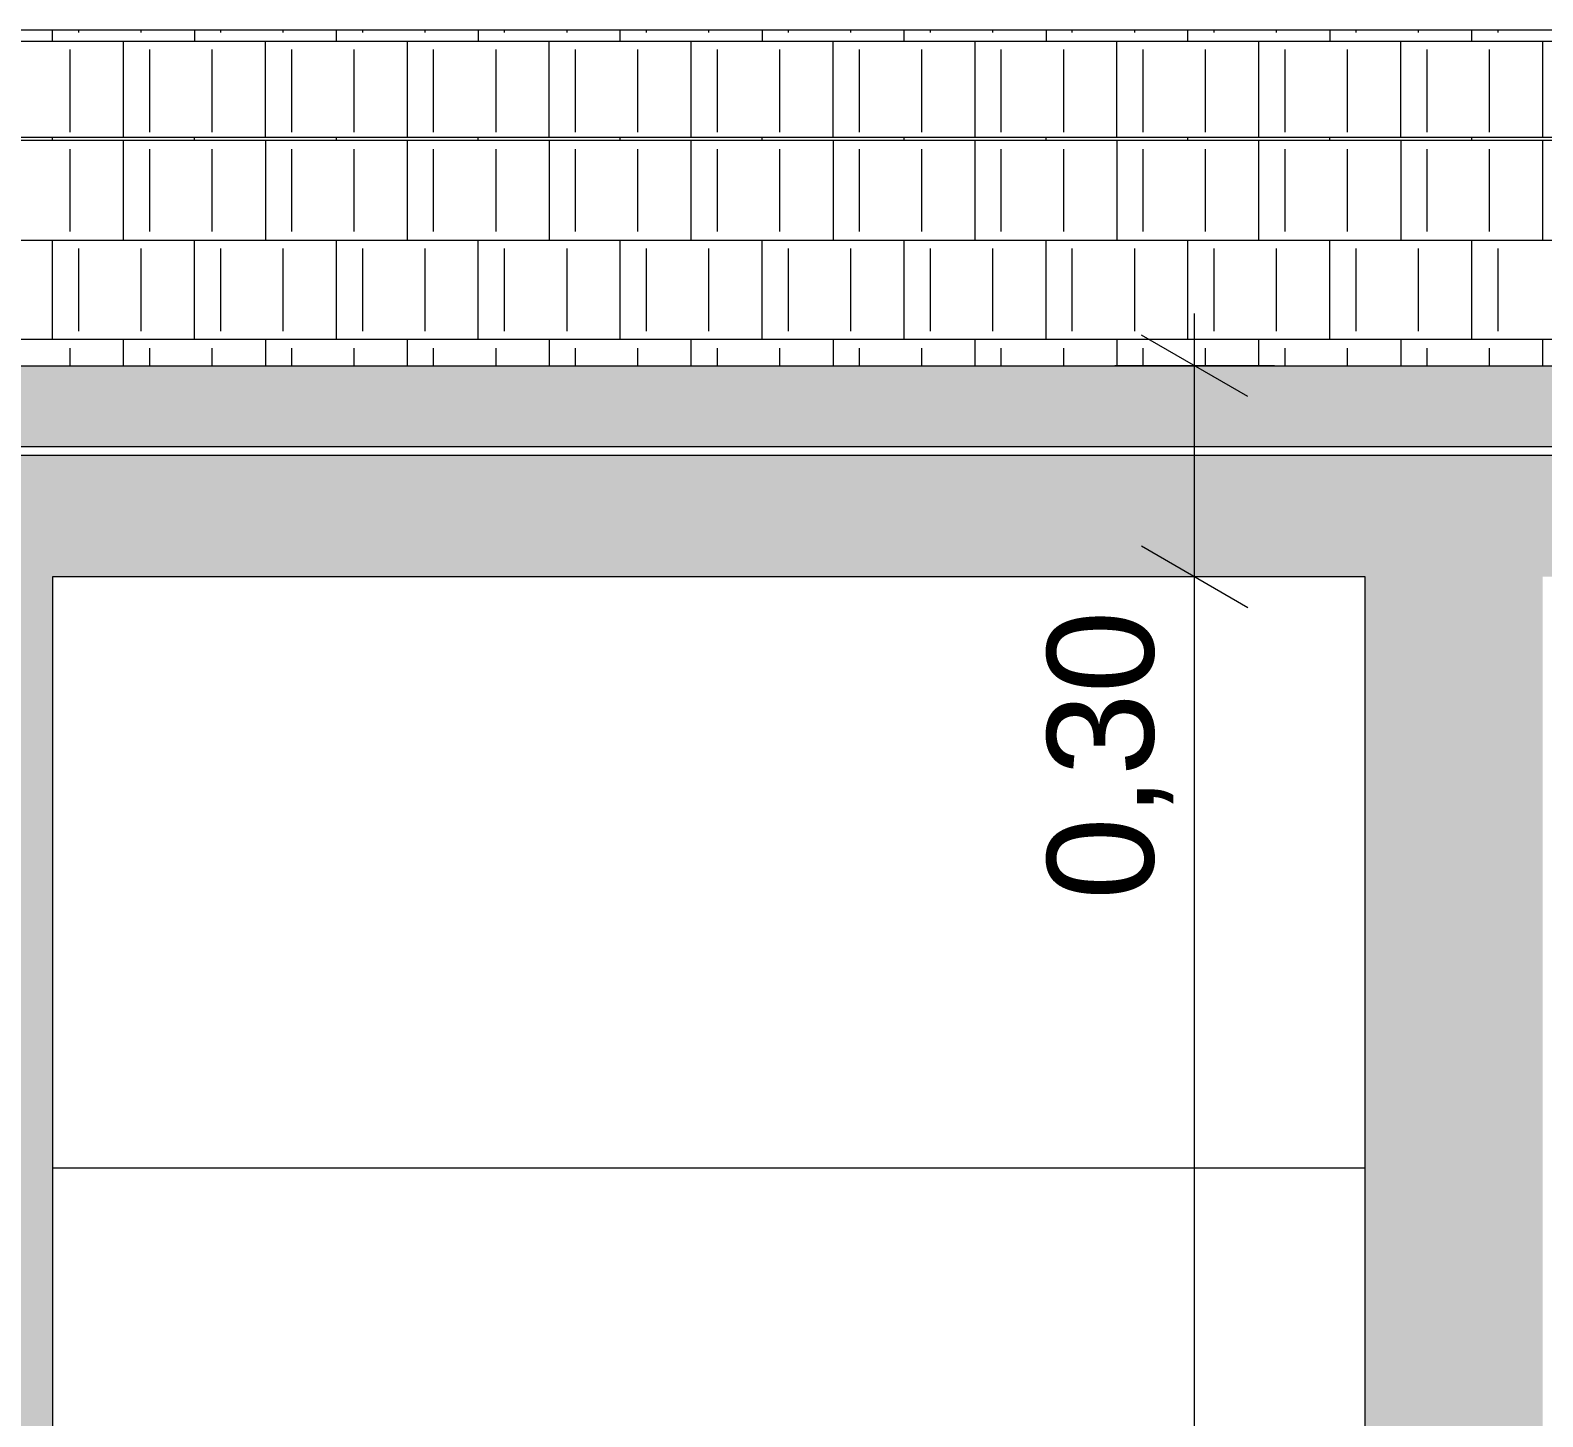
# Model space of a CAD drawing. Header units: metres. Extents: x -111189 to -108577, y -72951 to -72647.
# Drawn here: x -108913.041 to -108910.91, y -72936.164 to -72934.21 of the extents above; entities that cross this region are included whole.
import ezdxf

# ---------------------------------------------------------------- set-up
doc = ezdxf.new("R2010")
doc.units = ezdxf.units.M
doc.header["$MEASUREMENT"] = 0
for name, color, linetype in [('03 - COBERTURA', 7, 'Continuous'), ('04 - TECTO FALSO', 7, 'Continuous'), ('05 - PAREDES..35', 7, 'Continuous'), ('12 - COTAS GERAIS', 7, 'Continuous')]:
    doc.layers.add(name, color=color, linetype=linetype)
doc.styles.add('ESTILO_GERADO_7', font='')
doc.styles.get('ESTILO_GERADO_7').set_extended_font_data('Helvetica')
doc.dimstyles.new('ESTILO_GERADO__5', dxfattribs={"dimtxt": 0.15, "dimasz": 0.114, "dimexe": 0.18, "dimexo": 0.0625, "dimgap": 0, "dimtad": 1, "dimzin": 0, "dimdsep": 46, "dimtxsty": 'ESTILO_GERADO_7', "dimblk": 'ARROWHEAD_2', "dimblk1": 'ARROWHEAD_2', "dimblk2": 'ARROWHEAD_2', "dimcen": 0.09, "dimse1": 1, "dimse2": 1, "dimclrd": 7, "dimclre": 7, "dimclrt": 7, "dimadec": 0, "dimazin": 0, "dimtfac": 1, "dimtdec": 4, "dimtmove": 0, "dimatfit": 3, "dimfxl": 1, "dimtolj": 1, "dimtzin": 0, "dimarcsym": 0})

# ---------------------------------------------------------------- blocks, each defined once
blk = doc.blocks.new('*X1050', base_point=(-108745.4296, -72941.9624))
at = {"layer": '05 - PAREDES..35', "color": 7, "linetype": 'Continuous', "lineweight": 13}
for p, q in [((-108913.2097, -72934.2256), (-108912.8097, -72934.2256)), ((-108913.0097, -72934.2256), (-108913.0097, -72934.2103)), ((-108912.9727, -72934.2135), (-108912.9727, -72934.2103)), ((-108912.9097, -72934.3616), (-108912.9097, -72934.2256)), ((-108912.8847, -72934.2135), (-108912.8847, -72934.2103)), ((-108912.8097, -72934.2103), (-108912.8097, -72934.2256)), ((-108912.8097, -72934.2256), (-108912.4097, -72934.2256)), ((-108912.7727, -72934.2135), (-108912.7727, -72934.2103)), ((-108912.7097, -72934.3616), (-108912.7097, -72934.2256)), ((-108912.6847, -72934.2135), (-108912.6847, -72934.2103)), ((-108912.6097, -72934.2256), (-108912.6097, -72934.2103)), ((-108912.5727, -72934.2135), (-108912.5727, -72934.2103)), ((-108912.5097, -72934.3616), (-108912.5097, -72934.2256)), ((-108912.4847, -72934.2135), (-108912.4847, -72934.2103)), ((-108912.4097, -72934.2103), (-108912.4097, -72934.2256)), ((-108912.4097, -72934.2256), (-108912.0097, -72934.2256)), ((-108912.3727, -72934.2135), (-108912.3727, -72934.2103)), ((-108912.3097, -72934.3616), (-108912.3097, -72934.2256)), ((-108912.2847, -72934.2135), (-108912.2847, -72934.2103)), ((-108912.2097, -72934.2256), (-108912.2097, -72934.2103)), ((-108912.1727, -72934.2135), (-108912.1727, -72934.2103)), ((-108912.1097, -72934.3616), (-108912.1097, -72934.2256)), ((-108912.0847, -72934.2135), (-108912.0847, -72934.2103)), ((-108912.0097, -72934.2103), (-108912.0097, -72934.2256)), ((-108912.0097, -72934.2256), (-108911.6097, -72934.2256)), ((-108911.9727, -72934.2135), (-108911.9727, -72934.2103)), ((-108911.9097, -72934.3616), (-108911.9097, -72934.2256)), ((-108911.8847, -72934.2135), (-108911.8847, -72934.2103)), ((-108911.8097, -72934.2256), (-108911.8097, -72934.2103)), ((-108911.7727, -72934.2135), (-108911.7727, -72934.2103)), ((-108911.7097, -72934.3616), (-108911.7097, -72934.2256)), ((-108911.6847, -72934.2135), (-108911.6847, -72934.2103)), ((-108911.6097, -72934.2103), (-108911.6097, -72934.2256)), ((-108911.6097, -72934.2256), (-108911.2097, -72934.2256)), ((-108911.5727, -72934.2135), (-108911.5727, -72934.2103)), ((-108911.5097, -72934.3616), (-108911.5097, -72934.2256)), ((-108911.4847, -72934.2135), (-108911.4847, -72934.2103)), ((-108911.4097, -72934.2256), (-108911.4097, -72934.2103)), ((-108911.3727, -72934.2135), (-108911.3727, -72934.2103)), ((-108911.3097, -72934.3616), (-108911.3097, -72934.2256)), ((-108911.2847, -72934.2135), (-108911.2847, -72934.2103)), ((-108911.2097, -72934.2103), (-108911.2097, -72934.2256)), ((-108911.2097, -72934.2256), (-108910.8097, -72934.2256)), ((-108911.1727, -72934.2135), (-108911.1727, -72934.2103)), ((-108911.1097, -72934.3616), (-108911.1097, -72934.2256)), ((-108911.0847, -72934.2135), (-108911.0847, -72934.2103)), ((-108911.0097, -72934.2256), (-108911.0097, -72934.2103)), ((-108910.9727, -72934.2135), (-108910.9727, -72934.2103)), ((-108910.9097, -72934.3616), (-108910.9097, -72934.2256)), ((-108912.9847, -72934.3538), (-108912.9847, -72934.2376)), ((-108912.8727, -72934.3538), (-108912.8727, -72934.2376)), ((-108912.7847, -72934.3538), (-108912.7847, -72934.2376)), ((-108912.6727, -72934.3538), (-108912.6727, -72934.2376)), ((-108912.5847, -72934.3538), (-108912.5847, -72934.2376)), ((-108912.4727, -72934.3538), (-108912.4727, -72934.2376)), ((-108912.3847, -72934.3538), (-108912.3847, -72934.2376)), ((-108912.2727, -72934.3538), (-108912.2727, -72934.2376)), ((-108912.1847, -72934.3538), (-108912.1847, -72934.2376)), ((-108912.0727, -72934.3538), (-108912.0727, -72934.2376)), ((-108911.9847, -72934.3538), (-108911.9847, -72934.2376)), ((-108911.8727, -72934.3538), (-108911.8727, -72934.2376)), ((-108911.7847, -72934.3538), (-108911.7847, -72934.2376)), ((-108911.6727, -72934.3538), (-108911.6727, -72934.2376)), ((-108911.5847, -72934.3538), (-108911.5847, -72934.2376)), ((-108911.4727, -72934.3538), (-108911.4727, -72934.2376)), ((-108911.3847, -72934.3538), (-108911.3847, -72934.2376)), ((-108911.2727, -72934.3538), (-108911.2727, -72934.2376)), ((-108911.1847, -72934.3538), (-108911.1847, -72934.2376)), ((-108911.0727, -72934.3538), (-108911.0727, -72934.2376)), ((-108910.9847, -72934.3538), (-108910.9847, -72934.2376))]:
    blk.add_line(p, q, dxfattribs=at)
blk = doc.blocks.new('Corte Elem_471_1', base_point=(-108745.4296, -72941.9624))
at = {"layer": '05 - PAREDES..35', "linetype": 'Continuous', "lineweight": 13}
blk.add_hatch(color=251, dxfattribs=at).paths.add_polyline_path([(-108911.1597, -72938.7624), (-108910.9097, -72938.7624), (-108910.9097, -72934.9804), (-108911.1597, -72934.9804)])
at = {"layer": '05 - PAREDES..35', "color": 7, "linetype": 'Continuous', "lineweight": 20}
blk.add_line((-108911.1597, -72937.7664), (-108911.1597, -72934.9804), dxfattribs=at)
at = {"layer": '05 - PAREDES..35', "lineweight": 0}
blk.add_blockref('*X1050', (-108745.4296, -72941.9624), dxfattribs=at)
blk = doc.blocks.new('Corte Elem_475_1', base_point=(-108745.4296, -72941.9624))
at = {"layer": '05 - PAREDES..35', "color": 7, "linetype": 'Continuous', "lineweight": 13}
blk.add_line((-108911.1597, -72935.8138), (-108913.0097, -72935.8138), dxfattribs=at)
blk = doc.blocks.new('Corte Elem_476_1', base_point=(-108745.4296, -72941.9624))
at = {"layer": '05 - PAREDES..35', "linetype": 'Continuous', "lineweight": 13}
blk.add_hatch(color=251, dxfattribs=at).paths.add_polyline_path([(-108913.1597, -72934.9804), (-108913.1597, -72938.7624), (-108913.0097, -72938.7624), (-108913.0097, -72934.9804)])
at = {"layer": '05 - PAREDES..35', "color": 7, "linetype": 'Continuous', "lineweight": 20}
for p, q in [((-108913.1597, -72938.6124), (-108913.1597, -72934.9886)), ((-108913.0097, -72934.9804), (-108913.0097, -72938.2675)), ((-108913.0097, -72938.2675), (-108913.0097, -72938.523)), ((-108913.0097, -72938.523), (-108913.0097, -72938.6124))]:
    blk.add_line(p, q, dxfattribs=at)
blk = doc.blocks.new('Corte Elem_528_1', base_point=(-108745.4296, -72941.9624))
at = {"layer": '03 - COBERTURA', "color": 7, "linetype": 'Continuous', "lineweight": 13}
blk.add_line((-108909.4597, -72934.2103), (-108920.0097, -72934.2103), dxfattribs=at)
blk = doc.blocks.new('*X1116', base_point=(-108745.4296, -72941.9624))
at = {"layer": '03 - COBERTURA', "color": 7, "linetype": 'Continuous', "lineweight": 13}
for p, q in [((-108912.7097, -72934.3658), (-108913.1097, -72934.3658)), ((-108913.0097, -72934.3658), (-108913.0097, -72934.3616)), ((-108912.9847, -72934.494), (-108912.9847, -72934.3779)), ((-108912.9097, -72934.5061), (-108912.9097, -72934.3658)), ((-108912.8727, -72934.494), (-108912.8727, -72934.3779)), ((-108912.8097, -72934.3658), (-108912.8097, -72934.3616)), ((-108912.7847, -72934.494), (-108912.7847, -72934.3779)), ((-108912.3097, -72934.3658), (-108912.7097, -72934.3658)), ((-108912.7097, -72934.3658), (-108912.7097, -72934.5061)), ((-108912.6727, -72934.494), (-108912.6727, -72934.3779)), ((-108912.6097, -72934.3658), (-108912.6097, -72934.3616)), ((-108912.5847, -72934.494), (-108912.5847, -72934.3779)), ((-108912.5097, -72934.5061), (-108912.5097, -72934.3658)), ((-108912.4727, -72934.494), (-108912.4727, -72934.3779)), ((-108912.4097, -72934.3658), (-108912.4097, -72934.3616)), ((-108912.3847, -72934.494), (-108912.3847, -72934.3779)), ((-108911.9097, -72934.3658), (-108912.3097, -72934.3658)), ((-108912.3097, -72934.3658), (-108912.3097, -72934.5061)), ((-108912.2727, -72934.494), (-108912.2727, -72934.3779)), ((-108912.2097, -72934.3658), (-108912.2097, -72934.3616)), ((-108912.1847, -72934.494), (-108912.1847, -72934.3779)), ((-108912.1097, -72934.5061), (-108912.1097, -72934.3658)), ((-108912.0727, -72934.494), (-108912.0727, -72934.3779)), ((-108912.0097, -72934.3658), (-108912.0097, -72934.3616)), ((-108911.9847, -72934.494), (-108911.9847, -72934.3779)), ((-108911.5097, -72934.3658), (-108911.9097, -72934.3658)), ((-108911.9097, -72934.3658), (-108911.9097, -72934.5061)), ((-108911.8727, -72934.494), (-108911.8727, -72934.3779)), ((-108911.8097, -72934.3658), (-108911.8097, -72934.3616)), ((-108911.7847, -72934.494), (-108911.7847, -72934.3779)), ((-108911.7097, -72934.5061), (-108911.7097, -72934.3658)), ((-108911.6727, -72934.494), (-108911.6727, -72934.3779)), ((-108911.6097, -72934.3658), (-108911.6097, -72934.3616)), ((-108911.5847, -72934.494), (-108911.5847, -72934.3779)), ((-108911.1097, -72934.3658), (-108911.5097, -72934.3658)), ((-108911.5097, -72934.3658), (-108911.5097, -72934.5061)), ((-108911.4727, -72934.494), (-108911.4727, -72934.3779)), ((-108911.4097, -72934.3658), (-108911.4097, -72934.3616)), ((-108911.3847, -72934.494), (-108911.3847, -72934.3779)), ((-108911.3097, -72934.5061), (-108911.3097, -72934.3658)), ((-108911.2727, -72934.494), (-108911.2727, -72934.3779)), ((-108911.2097, -72934.3658), (-108911.2097, -72934.3616)), ((-108911.1847, -72934.494), (-108911.1847, -72934.3779)), ((-108910.7097, -72934.3658), (-108911.1097, -72934.3658)), ((-108911.1097, -72934.3658), (-108911.1097, -72934.5061)), ((-108911.0727, -72934.494), (-108911.0727, -72934.3779)), ((-108911.0097, -72934.3658), (-108911.0097, -72934.3616)), ((-108910.9847, -72934.494), (-108910.9847, -72934.3779)), ((-108910.9097, -72934.5061), (-108910.9097, -72934.3658)), ((-108913.1097, -72934.5061), (-108912.7097, -72934.5061)), ((-108913.0097, -72934.6463), (-108913.0097, -72934.5061)), ((-108912.8097, -72934.6463), (-108912.8097, -72934.5061)), ((-108912.7097, -72934.5061), (-108912.3097, -72934.5061)), ((-108912.6097, -72934.6463), (-108912.6097, -72934.5061)), ((-108912.4097, -72934.6463), (-108912.4097, -72934.5061)), ((-108912.3097, -72934.5061), (-108911.9097, -72934.5061)), ((-108912.2097, -72934.6463), (-108912.2097, -72934.5061)), ((-108912.0097, -72934.6463), (-108912.0097, -72934.5061)), ((-108911.9097, -72934.5061), (-108911.5097, -72934.5061)), ((-108911.8097, -72934.6463), (-108911.8097, -72934.5061)), ((-108911.6097, -72934.6463), (-108911.6097, -72934.5061)), ((-108911.5097, -72934.5061), (-108911.1097, -72934.5061)), ((-108911.4097, -72934.6463), (-108911.4097, -72934.5061)), ((-108911.2097, -72934.6463), (-108911.2097, -72934.5061)), ((-108911.1097, -72934.5061), (-108910.7097, -72934.5061)), ((-108911.0097, -72934.6463), (-108911.0097, -72934.5061)), ((-108912.9727, -72934.6343), (-108912.9727, -72934.5181)), ((-108912.8847, -72934.6343), (-108912.8847, -72934.5181)), ((-108912.7727, -72934.6343), (-108912.7727, -72934.5181)), ((-108912.6847, -72934.6343), (-108912.6847, -72934.5181)), ((-108912.5727, -72934.6343), (-108912.5727, -72934.5181)), ((-108912.4847, -72934.6343), (-108912.4847, -72934.5181)), ((-108912.3727, -72934.6343), (-108912.3727, -72934.5181)), ((-108912.2847, -72934.6343), (-108912.2847, -72934.5181)), ((-108912.1727, -72934.6343), (-108912.1727, -72934.5181)), ((-108912.0847, -72934.6343), (-108912.0847, -72934.5181)), ((-108911.9727, -72934.6343), (-108911.9727, -72934.5181)), ((-108911.8847, -72934.6343), (-108911.8847, -72934.5181)), ((-108911.7727, -72934.6343), (-108911.7727, -72934.5181)), ((-108911.6847, -72934.6343), (-108911.6847, -72934.5181)), ((-108911.5727, -72934.6343), (-108911.5727, -72934.5181)), ((-108911.4847, -72934.6343), (-108911.4847, -72934.5181)), ((-108911.3727, -72934.6343), (-108911.3727, -72934.5181)), ((-108911.2847, -72934.6343), (-108911.2847, -72934.5181)), ((-108911.1727, -72934.6343), (-108911.1727, -72934.5181)), ((-108911.0847, -72934.6343), (-108911.0847, -72934.5181)), ((-108910.9727, -72934.6343), (-108910.9727, -72934.5181)), ((-108912.7097, -72934.6463), (-108913.1097, -72934.6463)), ((-108912.9097, -72934.6831), (-108912.9097, -72934.6463)), ((-108912.3097, -72934.6463), (-108912.7097, -72934.6463)), ((-108912.7097, -72934.6463), (-108912.7097, -72934.6831)), ((-108912.5097, -72934.6831), (-108912.5097, -72934.6463)), ((-108911.9097, -72934.6463), (-108912.3097, -72934.6463)), ((-108912.3097, -72934.6463), (-108912.3097, -72934.6831)), ((-108912.1097, -72934.6831), (-108912.1097, -72934.6463)), ((-108911.5097, -72934.6463), (-108911.9097, -72934.6463)), ((-108911.9097, -72934.6463), (-108911.9097, -72934.6831)), ((-108911.7097, -72934.6831), (-108911.7097, -72934.6463)), ((-108911.1097, -72934.6463), (-108911.5097, -72934.6463)), ((-108911.5097, -72934.6463), (-108911.5097, -72934.6831)), ((-108911.3097, -72934.6831), (-108911.3097, -72934.6463)), ((-108910.7097, -72934.6463), (-108911.1097, -72934.6463)), ((-108911.1097, -72934.6463), (-108911.1097, -72934.6831)), ((-108910.9097, -72934.6831), (-108910.9097, -72934.6463)), ((-108912.9847, -72934.6831), (-108912.9847, -72934.6584)), ((-108912.8727, -72934.6831), (-108912.8727, -72934.6584)), ((-108912.7847, -72934.6831), (-108912.7847, -72934.6584)), ((-108912.6727, -72934.6831), (-108912.6727, -72934.6584)), ((-108912.5847, -72934.6831), (-108912.5847, -72934.6584)), ((-108912.4727, -72934.6831), (-108912.4727, -72934.6584)), ((-108912.3847, -72934.6831), (-108912.3847, -72934.6584)), ((-108912.2727, -72934.6831), (-108912.2727, -72934.6584)), ((-108912.1847, -72934.6831), (-108912.1847, -72934.6584)), ((-108912.0727, -72934.6831), (-108912.0727, -72934.6584)), ((-108911.9847, -72934.6831), (-108911.9847, -72934.6584)), ((-108911.8727, -72934.6831), (-108911.8727, -72934.6584)), ((-108911.7847, -72934.6831), (-108911.7847, -72934.6584)), ((-108911.6727, -72934.6831), (-108911.6727, -72934.6584)), ((-108911.5847, -72934.6831), (-108911.5847, -72934.6584)), ((-108911.4727, -72934.6831), (-108911.4727, -72934.6584)), ((-108911.3847, -72934.6831), (-108911.3847, -72934.6584)), ((-108911.2727, -72934.6831), (-108911.2727, -72934.6584)), ((-108911.1847, -72934.6831), (-108911.1847, -72934.6584)), ((-108911.0727, -72934.6831), (-108911.0727, -72934.6584)), ((-108910.9847, -72934.6831), (-108910.9847, -72934.6584))]:
    blk.add_line(p, q, dxfattribs=at)
blk = doc.blocks.new('Corte Elem_529_1', base_point=(-108745.4296, -72941.9624))
at = {"layer": '03 - COBERTURA', "linetype": 'Continuous', "lineweight": 13}
blk.add_hatch(color=251, dxfattribs=at).paths.add_polyline_path([(-108917.1097, -72934.7972), (-108910.6597, -72934.7972), (-108910.6597, -72934.6831), (-108917.1097, -72934.6831)])
at = {"layer": '03 - COBERTURA', "color": 7, "linetype": 'Continuous', "lineweight": 13}
blk.add_line((-108910.6597, -72934.3616), (-108917.1097, -72934.3616), dxfattribs=at)
at = {"layer": '03 - COBERTURA', "color": 7, "linetype": 'Continuous', "lineweight": 20}
for p, q in [((-108917.1097, -72934.6831), (-108910.6597, -72934.6831)), ((-108910.6597, -72934.7972), (-108917.1097, -72934.7972))]:
    blk.add_line(p, q, dxfattribs=at)
at = {"layer": '03 - COBERTURA', "lineweight": 0}
blk.add_blockref('*X1116', (-108745.4296, -72941.9624), dxfattribs=at)
blk = doc.blocks.new('Corte Elem_532_1', base_point=(-108745.4296, -72941.9624))
at = {"layer": '03 - COBERTURA', "linetype": 'Continuous', "lineweight": 13}
blk.add_hatch(color=251, dxfattribs=at).paths.add_polyline_path([(-108917.0597, -72934.8092), (-108917.0597, -72934.9804), (-108916.6097, -72934.9804), (-108916.6097, -72934.9575), (-108913.1597, -72934.9575), (-108913.1597, -72934.9804), (-108913.0097, -72934.9804), (-108913.0097, -72934.9575), (-108911.1597, -72934.9575), (-108911.1597, -72934.9804), (-108910.7097, -72934.9804), (-108910.7097, -72934.8092)])
at = {"layer": '03 - COBERTURA', "color": 7, "linetype": 'Continuous', "lineweight": 20}
blk.add_line((-108917.0597, -72934.8092), (-108910.7097, -72934.8092), dxfattribs=at)
blk = doc.blocks.new('Corte Elem_707_1', base_point=(-108745.4296, -72941.9624))
at = {"layer": '04 - TECTO FALSO', "linetype": 'Continuous', "lineweight": 13}
blk.add_hatch(color=251, dxfattribs=at).paths.add_polyline_path([(-108913.0097, -72934.9575), (-108913.0097, -72934.9804), (-108911.1597, -72934.9804), (-108911.1597, -72934.9575)])
at = {"layer": '04 - TECTO FALSO', "color": 7, "linetype": 'Continuous', "lineweight": 20}
blk.add_line((-108911.1597, -72934.9804), (-108913.0097, -72934.9804), dxfattribs=at)
blk = doc.blocks.new('*D1365', base_point=(-108745.4296, -72941.9624))
at = {"layer": '12 - COTAS GERAIS', "color": 7, "linetype": 'Continuous', "lineweight": 5, "transparency": 16777216}
for p, q in [((-108911.4752, -72934.9371), (-108911.3252, -72935.0237)), ((-108911.2877, -72934.9804), (-108911.5127, -72934.9804)), ((-108911.4002, -72938.6124), (-108911.4002, -72934.9804)), ((-108911.4752, -72938.5691), (-108911.3252, -72938.6557)), ((-108911.2877, -72938.6124), (-108911.5127, -72938.6124)), ((-108911.4002, -72938.6858), (-108911.4002, -72938.6124))]:
    blk.add_line(p, q, dxfattribs=at)
at = {"layer": '12 - COTAS GERAIS', "color": 7, "lineweight": 5, "transparency": 16777216, "char_height": 0.15, "attachment_point": 7, "rotation": 90, "style": 'ESTILO_GERADO_7'}
for s, insert in [('\\A1;{\\pql;\\fHelvetica|b0|i0|c0|p0;\\W1.000000;0,30}', (-108911.4302, -72935.4359)), ('\\A1;{\\pql;\\fHelvetica|b0|i0|c0|p0;\\W1.000000;3,63}', (-108911.4302, -72937.0025))]:
    blk.add_mtext(s, dxfattribs=dict(at, insert=insert))
blk = doc.blocks.new('ARROWHEAD_2')
at = {"color": 0, "linetype": 'Continuous', "lineweight": 0}
for p, q in [((-0.378, -0.655), (0.378, 0.655)), ((0, 0), (-1, 0))]:
    blk.add_line(p, q, dxfattribs=at)
blk = doc.blocks.new('*D1366', base_point=(-108745.4296, -72941.9624))
at = {"layer": '12 - COTAS GERAIS', "color": 7, "linetype": 'Continuous', "lineweight": 5, "transparency": 16777216}
for p, q in [((-108911.4002, -72934.6831), (-108911.4002, -72934.6097)), ((-108911.3252, -72934.7264), (-108911.4752, -72934.6398)), ((-108911.2877, -72934.6831), (-108911.5127, -72934.6831)), ((-108911.4002, -72934.9804), (-108911.4002, -72934.6831)), ((-108911.4752, -72934.9371), (-108911.3252, -72935.0237)), ((-108911.2877, -72934.9804), (-108911.5127, -72934.9804))]:
    blk.add_line(p, q, dxfattribs=at)

msp = doc.modelspace()

# ---------------------------------------------------------------- block references
at = {"layer": '03 - COBERTURA', "lineweight": 0}
for name in ['Corte Elem_528_1', 'Corte Elem_529_1', 'Corte Elem_532_1']:
    msp.add_blockref(name, (-108745.4296, -72941.9624), dxfattribs=at)
at = {"layer": '04 - TECTO FALSO', "lineweight": 0}
msp.add_blockref('Corte Elem_707_1', (-108745.4296, -72941.9624), dxfattribs=at)
at = {"layer": '05 - PAREDES..35', "lineweight": 0}
for name in ['Corte Elem_471_1', 'Corte Elem_476_1', 'Corte Elem_475_1']:
    msp.add_blockref(name, (-108745.4296, -72941.9624), dxfattribs=at)

# ---------------------------------------------------------------- dimensions: what is measured, and where the dimension line sits
at = {"layer": '12 - COTAS GERAIS', "color": 7, "linetype": 'Continuous', "lineweight": 5}
for base, p1, p2, picture, middle in [((-108911.4002, -72934.6831), (-108911.2649, -72934.9804), (-108911.2649, -72934.6831), '*D1366', (-108911.5052, -72935.2417)), ((-108911.4002, -72934.9804), (-108899.0919, -72938.6124), (-108911.2649, -72934.9804), '*D1365', (-108911.5052, -72936.8083))]:
    dim = msp.add_linear_dim(base=base, p1=p1, p2=p2, angle=90, dimstyle='ESTILO_GERADO__5', dxfattribs=at)
    dim.commit()
    dim.dimension.update_dxf_attribs({"geometry": picture, "text_midpoint": middle, "dimtype": 160, "text_rotation": 90})

doc.saveas('drawing.dxf')
